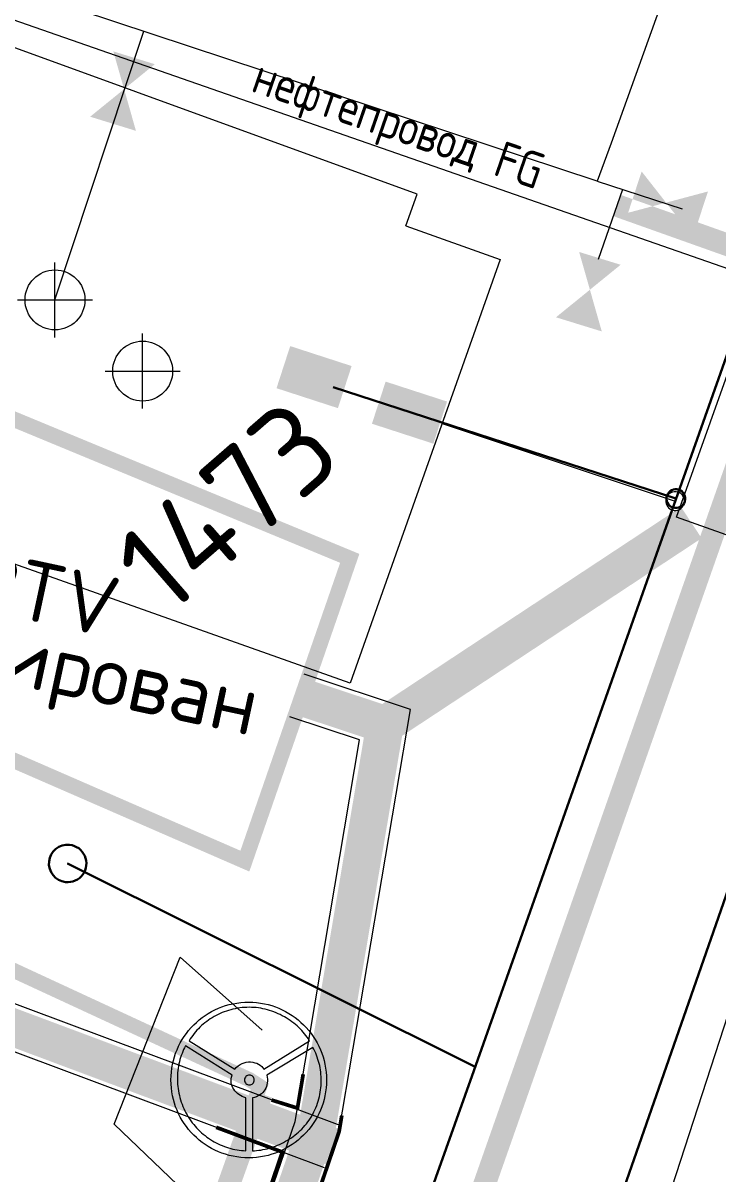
# Model space of a CAD drawing. Header units: millimetres. Extents: x 519 to 9564855, y -810 to 5021775.
# Drawn here: x 9531508.5 to 9531601.3, y 5000078.8 to 5000232.4 of the extents above; entities that cross this region are included whole.
import ezdxf

# ---------------------------------------------------------------- set-up
doc = ezdxf.new("R2010")
doc.units = ezdxf.units.MM
doc.header["$LTSCALE"] = 2
doc.header["$MEASUREMENT"] = 0
doc.header["$PDMODE"] = 2
doc.header["$PDSIZE"] = 5
doc.linetypes.add('1', pattern=[0])
doc.linetypes.add('DASHED', pattern=[0.75, 0.5, -0.25])
for name, color, linetype in [('COMPOUND', 3, 'Continuous'), ('Existing roads', 41, 'Continuous'), ('FIBERGLASS', 212, 'Continuous'), ('OilColl&Flowlines', 3, 'Continuous'), ('ROAD_GROUND', 9, 'Continuous'), ('Скважины на 2013 год.', 21, '1'), ('Скважины на 2014 год', 70, 'Continuous')]:
    doc.layers.add(name, color=color, linetype=linetype)
for name, color, linetype, lineweight in [('PPLINE_GAS', 4, 'GAS_LINE', 30), ('Скважины на 2022 год', 60, 'Continuous', 13), ('Электро', 1, 'Continuous', 30), ('Электроснаб', 1, 'Continuous', 18), ('Электроснабжене', 1, 'Continuous', 18)]:
    doc.layers.add(name, color=color, linetype=linetype, lineweight=lineweight)
doc.styles.add('92051501$0$STANDARD', font='simplex.shx')
doc.styles.add('Elect', font='isocpeur.ttf')
doc.styles.add('STANDARDR', font='romans.shx', dxfattribs={"width": 0.8, "height": 2})
doc.linetypes.add('GAS_LINE', pattern='A,0.5,-0.2,["G",92051501$0$STANDARD,S=0.1,R=0,X=-0.1,Y=-0.05],-0.05', length=0.75)

msp = doc.modelspace()

# ---------------------------------------------------------------- hatches: boundary and pattern name
at = {"layer": 'OilColl&Flowlines', "linetype": 'ByBlock', "lineweight": 0, "ltscale": 5}
h = msp.add_hatch(color=3, dxfattribs=at)
h.set_gradient(color1=(0, 255, 0), color2=(5, 255, 5), one_color=1, tint=0.51, name='INVCYLINDER')
h.paths.add_polyline_path([(9531526.12387, 5000226.85567), (9531517.49149, 5000219.84672), (9531523.60822, 5000217.95971), (9531520.58219, 5000228.56528)])
at = {"layer": 'Скважины на 2013 год.', "linetype": 'ByBlock', "lineweight": 0, "ltscale": 5}
h = msp.add_hatch(color=3, dxfattribs=at)
h.set_gradient(color1=(0, 255, 0), color2=(5, 255, 5), one_color=1, tint=0.51, name='INVCYLINDER')
h.paths.add_polyline_path([(9531591.09975, 5000212.54007), (9531597.95623, 5000203.78609), (9531599.95022, 5000209.86879), (9531589.29322, 5000207.02922)])
h = msp.add_hatch(color=3, dxfattribs=at)
h.set_gradient(color1=(0, 255, 0), color2=(5, 255, 5), one_color=1, tint=0.51, name='INVCYLINDER')
h.paths.add_polyline_path([(9531588.29756, 5000200.08895), (9531579.66517, 5000193.08001), (9531585.78191, 5000191.19299), (9531582.75588, 5000201.79856)])
at = {"layer": 'Электро'}
msp.add_hatch(color=256, dxfattribs=at).paths.add_polyline_path([(9531550.5635, 5000180.95406), (9531552.38956, 5000186.57644), (9531544.19292, 5000189.23857), (9531542.36686, 5000183.6162)])
at = {"layer": 'Электроснаб', "linetype": 'ByBlock', "lineweight": 0}
msp.add_hatch(color=1, dxfattribs=at).paths.add_polyline_path([(9531563.29893, 5000176.2153), (9531565.12498, 5000181.83767), (9531556.92834, 5000184.49981), (9531555.10229, 5000178.87743)])
at = {"layer": 'Электроснабжене', "linetype": 'ByBlock', "lineweight": 0}
msp.add_hatch(color=1, dxfattribs=at).paths.add_polyline_path([(9531563.29893, 5000176.2153), (9531565.12498, 5000181.83767), (9531556.92834, 5000184.49981), (9531555.10229, 5000178.87743)])

# ---------------------------------------------------------------- linework, layer by layer
at = {"linetype": 'ByBlock', "lineweight": 0, "ltscale": 5}
msp.add_lwpolyline([(9531595.73731, 5000166.39034), (9531607.09105, 5000198.22799), (9531663.78153, 5000178.58151), (9531652.27918, 5000146.31508), (9531595.73731, 5000166.39034)], dxfattribs=at)
at = {"layer": 'COMPOUND', "lineweight": 0, "const_width": 2}
msp.add_lwpolyline([(9531480.137, 5000190.755), (9531552.137, 5000160.955), (9531538.137, 5000120.555), (9531466.737, 5000151.655), (9531480.137, 5000190.755)], dxfattribs=at)
at = {"layer": 'COMPOUND', "lineweight": 0, "const_width": 2, "elevation": 0}
msp.add_lwpolyline([(9531480.14841, 5000190.66921), (9531552.14732, 5000160.86658), (9531538.14585, 5000120.46709), (9531466.74699, 5000151.56969), (9531480.14841, 5000190.66921)], dxfattribs=at)
at = {"layer": 'Existing roads', "lineweight": 0, "const_width": 5, "elevation": -24.67163}
msp.add_lwpolyline([(9531556.85002, 5000138.71599), (9531597.72795, 5000165.68356)], dxfattribs=at)
at = {"layer": 'FIBERGLASS', "lineweight": 0, "ltscale": 5}
msp.add_line((9531474.36772, 5000244.22417), (9533085.79736, 4999682.85721), dxfattribs=at)
at = {"layer": 'FIBERGLASS', "color": 5, "linetype": 'DASHED', "lineweight": 0, "ltscale": 20, "const_width": 3}
msp.add_lwpolyline([(9531612.88825, 5000199.07456), (9531587.80727, 5000207.99638)], dxfattribs=at)
at = {"layer": 'FIBERGLASS', "color": 5, "linetype": 'DASHED', "lineweight": 0, "ltscale": 40, "const_width": 3}
msp.add_lwpolyline([(9531612.88825, 5000199.07456), (9531532.101, 4999969.172), (9531462.756, 4999725.164), (9531795.43, 4999614.868)], dxfattribs=at)
at = {"layer": 'FIBERGLASS', "linetype": 'DASHED', "lineweight": 0, "ltscale": 0.07, "const_width": 3}
msp.add_lwpolyline([(9531540.34582, 5000089.45611), (9531403.32848, 4999707.55452), (9531323.07565, 4999487.02054), (9531270.637, 4999342.455), (9531204.137, 4999160.855), (9531080, 4998795), (9531073, 4998720), (9531007, 4998000), (9530962, 4997500), (9530917, 4997000), (9530872, 4996500), (9530827, 4996000), (9530808, 4995740)], dxfattribs=at)
at = {"layer": 'OilColl&Flowlines', "lineweight": 0, "const_width": 2}
msp.add_lwpolyline([(9530917.659, 5000622.28257), (9531209.737, 5000519.055), (9531255.937, 5000448.855), (9531312.537, 5000429.455), (9531245.337, 5000242.755), (9531451.82079, 5000131.60558), (9531538.737, 5000091.355), (9531540.137, 5000090.455), (9531403.337, 4999707.355)], dxfattribs=at)
at = {"layer": 'OilColl&Flowlines', "lineweight": 0}
for points in [[(9531538.66317, 5000101.69165), (9531538.66317, 5000101.69165), (9531539.1929, 5000101.68127), (9531539.71223, 5000101.63972), (9531540.23157, 5000101.56701), (9531540.74052, 5000101.48392), (9531541.23908, 5000101.35928), (9531541.72725, 5000101.22425), (9531542.21543, 5000101.05806), (9531542.68283, 5000100.8711), (9531543.13985, 5000100.66337), (9531543.58648, 5000100.43486), (9531544.02272, 5000100.18558), (9531544.44857, 5000099.91553), (9531544.85365, 5000099.6247), (9531545.24835, 5000099.3131), (9531545.62227, 5000098.99111), (9531545.98581, 5000098.64835), (9531546.32857, 5000098.28481), (9531546.66094, 5000097.91089), (9531546.97254, 5000097.5162), (9531547.26337, 5000097.11111), (9531547.53343, 5000096.68526), (9531547.78271, 5000096.24902), (9531548.01121, 5000095.80239), (9531548.22934, 5000095.34537), (9531548.4163, 5000094.86759), (9531548.58248, 5000094.3898), (9531548.71751, 5000093.89123), (9531548.83176, 5000093.39267), (9531548.92524, 5000092.88372), (9531548.99795, 5000092.36439), (9531549.0395, 5000091.83467), (9531549.04989, 5000091.30494), (9531549.04989, 5000091.30494), (9531549.0395, 5000090.76483), (9531548.99795, 5000090.23511), (9531548.92524, 5000089.71578), (9531548.83176, 5000089.20683), (9531548.71751, 5000088.70827), (9531548.58248, 5000088.2097), (9531548.4163, 5000087.72153), (9531548.22934, 5000087.25413), (9531548.01121, 5000086.79711), (9531547.78271, 5000086.35048), (9531547.53343, 5000085.91424), (9531547.26337, 5000085.48839), (9531546.97254, 5000085.0833), (9531546.66094, 5000084.68861), (9531546.32857, 5000084.31469), (9531545.98581, 5000083.95115), (9531545.62227, 5000083.60839), (9531545.24835, 5000083.2864), (9531544.85365, 5000082.9748), (9531544.44857, 5000082.68397), (9531544.02272, 5000082.41392), (9531543.58648, 5000082.16464), (9531543.13985, 5000081.93613), (9531542.68283, 5000081.7284), (9531542.21543, 5000081.54144), (9531541.72725, 5000081.38564), (9531541.23908, 5000081.24022), (9531540.74052, 5000081.12597), (9531540.23157, 5000081.03249), (9531539.71223, 5000080.97017), (9531539.1929, 5000080.92862), (9531538.66317, 5000080.91823), (9531538.66317, 5000080.91823), (9531538.12307, 5000080.92862), (9531537.59334, 5000080.97017), (9531537.07401, 5000081.03249), (9531536.56506, 5000081.12597), (9531536.05611, 5000081.24022), (9531535.56794, 5000081.38564), (9531535.07976, 5000081.54144), (9531534.61236, 5000081.7284), (9531534.14496, 5000081.93613), (9531533.69833, 5000082.16464), (9531533.26209, 5000082.41392), (9531532.84662, 5000082.68397), (9531532.44154, 5000082.9748), (9531532.04684, 5000083.2864), (9531531.67292, 5000083.60839), (9531531.30938, 5000083.95115), (9531530.96662, 5000084.31469), (9531530.63425, 5000084.68861), (9531530.33303, 5000085.0833), (9531530.04221, 5000085.48839), (9531529.77215, 5000085.91424), (9531529.52287, 5000086.35048), (9531529.29436, 5000086.79711), (9531529.08663, 5000087.25413), (9531528.89967, 5000087.72153), (9531528.74387, 5000088.2097), (9531528.59845, 5000088.70827), (9531528.4842, 5000089.20683), (9531528.39072, 5000089.71578), (9531528.3284, 5000090.23511), (9531528.28685, 5000090.76483), (9531528.27646, 5000091.30494), (9531528.27646, 5000091.30494), (9531528.28685, 5000091.83467), (9531528.3284, 5000092.36439), (9531528.39072, 5000092.88372), (9531528.4842, 5000093.39267), (9531528.59845, 5000093.89123), (9531528.74387, 5000094.3898), (9531528.89967, 5000094.86759), (9531529.08663, 5000095.34537), (9531529.29436, 5000095.80239), (9531529.52287, 5000096.24902), (9531529.77215, 5000096.68526), (9531530.04221, 5000097.11111), (9531530.33303, 5000097.5162), (9531530.63425, 5000097.91089), (9531530.96662, 5000098.28481), (9531531.30938, 5000098.64835), (9531531.67292, 5000098.99111), (9531532.04684, 5000099.3131), (9531532.44154, 5000099.6247), (9531532.84662, 5000099.91553), (9531533.26209, 5000100.18558), (9531533.69833, 5000100.43486), (9531534.14496, 5000100.66337), (9531534.61236, 5000100.8711), (9531535.07976, 5000101.05806), (9531535.56794, 5000101.22425), (9531536.05611, 5000101.35928), (9531536.56506, 5000101.48392), (9531537.07401, 5000101.56701), (9531537.59334, 5000101.63972), (9531538.12307, 5000101.68127), (9531538.66317, 5000101.69165)], [(9531536.79357, 5000092.72792), (9531536.79357, 5000092.72792), (9531537.0013, 5000092.9772), (9531537.2402, 5000093.19533), (9531537.49986, 5000093.3719), (9531537.75953, 5000093.50693), (9531538.03997, 5000093.60041), (9531538.3308, 5000093.67311), (9531538.62163, 5000093.70427), (9531538.91246, 5000093.70427), (9531539.1929, 5000093.67311), (9531539.47334, 5000093.61079), (9531539.73301, 5000093.5277), (9531539.9719, 5000093.41345), (9531540.20041, 5000093.27842), (9531540.38737, 5000093.11223), (9531540.55356, 5000092.93566), (9531540.68858, 5000092.72792), (9531546.7752, 5000096.53985), (9531546.7752, 5000096.53985), (9531546.62978, 5000096.77874), (9531546.46359, 5000097.00725), (9531546.29741, 5000097.23576), (9531546.12083, 5000097.46426), (9531545.93387, 5000097.68238), (9531545.74691, 5000097.9005), (9531545.53918, 5000098.10824), (9531545.33144, 5000098.31597), (9531545.11332, 5000098.51332), (9531544.8952, 5000098.71067), (9531544.65631, 5000098.89763), (9531544.41741, 5000099.0742), (9531544.17852, 5000099.25078), (9531543.92924, 5000099.41696), (9531543.66957, 5000099.58315), (9531543.4099, 5000099.72857), (9531543.13985, 5000099.87398), (9531542.86979, 5000100.01939), (9531542.58935, 5000100.14403), (9531542.30891, 5000100.26867), (9531542.02847, 5000100.38293), (9531541.73764, 5000100.4868), (9531541.44681, 5000100.58028), (9531541.15599, 5000100.66337), (9531540.85477, 5000100.74646), (9531540.55356, 5000100.80878), (9531540.25234, 5000100.8711), (9531539.94074, 5000100.92304), (9531539.63953, 5000100.9542), (9531539.32792, 5000100.98536), (9531539.01632, 5000100.99574), (9531538.70472, 5000101.00613), (9531538.70472, 5000101.00613), (9531538.39312, 5000100.99574), (9531538.08152, 5000100.98536), (9531537.76992, 5000100.9542), (9531537.45832, 5000100.92304), (9531537.1571, 5000100.8711), (9531536.85589, 5000100.81917), (9531536.55467, 5000100.75685), (9531536.26384, 5000100.68414), (9531535.96263, 5000100.59066), (9531535.68219, 5000100.49718), (9531535.39136, 5000100.4037), (9531535.11092, 5000100.28945), (9531534.84087, 5000100.16481), (9531534.57081, 5000100.04017), (9531534.30076, 5000099.90514), (9531534.04109, 5000099.75973), (9531533.78142, 5000099.61431), (9531533.53214, 5000099.44812), (9531533.28286, 5000099.28194), (9531533.04396, 5000099.11575), (9531532.81546, 5000098.92879), (9531532.58695, 5000098.74183), (9531532.36883, 5000098.55487), (9531532.15071, 5000098.34713), (9531531.94297, 5000098.1394), (9531531.74563, 5000097.93167), (9531531.55866, 5000097.71354), (9531531.3717, 5000097.48504), (9531531.19513, 5000097.25653), (9531531.01856, 5000097.02802), (9531530.86276, 5000096.78913), (9531530.70695, 5000096.53985), (9531536.79357, 5000092.72792)], [(9531538.25809, 5000088.916), (9531538.25809, 5000088.916), (9531538.0192, 5000088.99909), (9531537.79069, 5000089.09257), (9531537.56218, 5000089.21721), (9531537.35445, 5000089.35224), (9531537.1571, 5000089.50804), (9531536.98053, 5000089.67423), (9531536.81434, 5000089.86119), (9531536.67931, 5000090.05854), (9531536.55467, 5000090.26627), (9531536.45081, 5000090.48439), (9531536.3781, 5000090.7129), (9531536.32616, 5000090.9518), (9531536.30539, 5000091.20108), (9531536.31578, 5000091.45036), (9531536.35733, 5000091.69964), (9531536.43003, 5000091.95931), (9531530.22917, 5000095.85432), (9531530.22917, 5000095.85432), (9531530.09414, 5000095.60504), (9531529.9695, 5000095.35576), (9531529.85524, 5000095.09609), (9531529.75138, 5000094.83643), (9531529.64751, 5000094.56637), (9531529.55403, 5000094.28593), (9531529.47094, 5000094.01588), (9531529.39823, 5000093.72505), (9531529.33591, 5000093.44461), (9531529.28398, 5000093.15378), (9531529.23204, 5000092.86295), (9531529.20088, 5000092.57212), (9531529.16972, 5000092.27091), (9531529.14895, 5000091.96969), (9531529.13856, 5000091.66848), (9531529.13856, 5000091.36726), (9531529.14895, 5000091.06605), (9531529.16972, 5000090.76483), (9531529.19049, 5000090.45323), (9531529.23204, 5000090.15202), (9531529.27359, 5000089.8508), (9531529.33591, 5000089.54959), (9531529.39823, 5000089.24838), (9531529.47094, 5000088.94716), (9531529.55403, 5000088.64595), (9531529.64751, 5000088.35512), (9531529.75138, 5000088.06429), (9531529.86563, 5000087.77346), (9531529.99027, 5000087.48263), (9531530.1253, 5000087.20219), (9531530.27071, 5000086.92175), (9531530.42651, 5000086.64131), (9531530.42651, 5000086.64131), (9531530.58231, 5000086.37126), (9531530.75889, 5000086.11159), (9531530.92508, 5000085.85192), (9531531.11204, 5000085.60264), (9531531.30938, 5000085.36375), (9531531.50673, 5000085.12485), (9531531.70408, 5000084.89634), (9531531.9222, 5000084.67822), (9531532.12993, 5000084.47049), (9531532.35844, 5000084.26275), (9531532.58695, 5000084.06541), (9531532.82584, 5000083.87845), (9531533.06474, 5000083.69148), (9531533.30363, 5000083.5253), (9531533.55291, 5000083.35911), (9531533.81258, 5000083.20331), (9531534.06186, 5000083.04751), (9531534.33192, 5000082.91248), (9531534.59158, 5000082.77745), (9531534.86164, 5000082.65281), (9531535.13169, 5000082.53856), (9531535.41213, 5000082.43469), (9531535.68219, 5000082.33083), (9531535.96263, 5000082.24773), (9531536.25346, 5000082.16464), (9531536.5339, 5000082.09193), (9531536.81434, 5000082.02961), (9531537.10517, 5000081.97768), (9531537.396, 5000081.92574), (9531537.67644, 5000081.89458), (9531537.96727, 5000081.87381), (9531538.25809, 5000081.85304), (9531538.25809, 5000088.916)], [(9531541.05212, 5000091.95931), (9531541.05212, 5000091.95931), (9531541.11444, 5000091.68925), (9531541.1456, 5000091.4192), (9531541.1456, 5000091.15953), (9531541.12483, 5000090.91025), (9531541.08328, 5000090.66097), (9531541.02096, 5000090.42207), (9531540.92748, 5000090.20395), (9531540.82361, 5000089.99622), (9531540.68858, 5000089.79887), (9531540.5224, 5000089.61191), (9531540.34582, 5000089.45611), (9531540.14847, 5000089.30031), (9531539.93035, 5000089.17567), (9531539.69146, 5000089.0718), (9531539.43179, 5000088.97832), (9531539.15135, 5000088.916), (9531539.15135, 5000081.85304), (9531539.15135, 5000081.85304), (9531539.43179, 5000081.86342), (9531539.71223, 5000081.8842), (9531539.99267, 5000081.91536), (9531540.27311, 5000081.9569), (9531540.55356, 5000082.00884), (9531540.834, 5000082.06077), (9531541.11444, 5000082.13348), (9531541.39488, 5000082.20619), (9531541.67532, 5000082.28928), (9531541.95576, 5000082.38276), (9531542.2362, 5000082.48663), (9531542.50626, 5000082.59049), (9531542.77631, 5000082.71513), (9531543.04637, 5000082.83977), (9531543.31642, 5000082.9748), (9531543.57609, 5000083.12022), (9531543.83576, 5000083.26563), (9531544.09542, 5000083.43182), (9531544.34471, 5000083.598), (9531544.59399, 5000083.77458), (9531544.83288, 5000083.95115), (9531545.07178, 5000084.1485), (9531545.30028, 5000084.34585), (9531545.52879, 5000084.55358), (9531545.74691, 5000084.76132), (9531545.95465, 5000084.98982), (9531546.16238, 5000085.21833), (9531546.35973, 5000085.45723), (9531546.54669, 5000085.69612), (9531546.73365, 5000085.9454), (9531546.89984, 5000086.20507), (9531547.06602, 5000086.47512), (9531547.06602, 5000086.47512), (9531547.22182, 5000086.75556), (9531547.36724, 5000087.03601), (9531547.50227, 5000087.32683), (9531547.62691, 5000087.60727), (9531547.73077, 5000087.8981), (9531547.83464, 5000088.19932), (9531547.92812, 5000088.49015), (9531548.01121, 5000088.78097), (9531548.08392, 5000089.08219), (9531548.15663, 5000089.3834), (9531548.20856, 5000089.67423), (9531548.25011, 5000089.97544), (9531548.28127, 5000090.27666), (9531548.31243, 5000090.57787), (9531548.32282, 5000090.8687), (9531548.3332, 5000091.16992), (9531548.3332, 5000091.47113), (9531548.31243, 5000091.76196), (9531548.29166, 5000092.05279), (9531548.2605, 5000092.354), (9531548.22934, 5000092.64483), (9531548.1774, 5000092.92527), (9531548.12547, 5000093.2161), (9531548.05276, 5000093.49654), (9531547.98005, 5000093.77698), (9531547.89696, 5000094.05742), (9531547.80348, 5000094.33786), (9531547.71, 5000094.60792), (9531547.59575, 5000094.86759), (9531547.48149, 5000095.13764), (9531547.35685, 5000095.39731), (9531547.22182, 5000095.64659), (9531541.05212, 5000091.95931)], [(9531538.74627, 5000091.95931), (9531538.74627, 5000091.95931), (9531538.61124, 5000091.94892), (9531538.4866, 5000091.90737), (9531538.38273, 5000091.84505), (9531538.27887, 5000091.77235), (9531538.20616, 5000091.66848), (9531538.14384, 5000091.56461), (9531538.10229, 5000091.43997), (9531538.09191, 5000091.30494), (9531538.09191, 5000091.30494), (9531538.10229, 5000091.16992), (9531538.14384, 5000091.05566), (9531538.20616, 5000090.94141), (9531538.27887, 5000090.84793), (9531538.38273, 5000090.76483), (9531538.4866, 5000090.7129), (9531538.61124, 5000090.67135), (9531538.74627, 5000090.66097), (9531538.74627, 5000090.66097), (9531538.8813, 5000090.67135), (9531538.99555, 5000090.7129), (9531539.1098, 5000090.76483), (9531539.20328, 5000090.84793), (9531539.28638, 5000090.94141), (9531539.33831, 5000091.05566), (9531539.37986, 5000091.16992), (9531539.39024, 5000091.30494), (9531539.39024, 5000091.30494), (9531539.37986, 5000091.43997), (9531539.33831, 5000091.56461), (9531539.28638, 5000091.66848), (9531539.20328, 5000091.77235), (9531539.1098, 5000091.84505), (9531538.99555, 5000091.90737), (9531538.8813, 5000091.94892), (9531538.74627, 5000091.95931)]]:
    msp.add_lwpolyline(points, dxfattribs=at)
at = {"layer": 'PPLINE_GAS', "linetype": 'GAS_LINE', "lineweight": 0, "ltscale": 20}
for p, q in [((9531520.67699, 5000085.38595, -0.00001), (9531529.52703, 5000107.69432, -0.00001)), ((9531529.52703, 5000107.69432, -0.00001), (9531540.45993, 5000097.963, -0.00001)), ((9531531.98805, 5000074.63801, -0.00006), (9531520.67699, 5000085.38595, -0.00001))]:
    msp.add_line(p, q, dxfattribs=at)
at = {"layer": 'ROAD_GROUND', "lineweight": 0}
for points, const_width in [([(9531549.80306, 5000082.40085), (9531413.47453, 5000133.3606), (9531389.9067, 5000180.9977), (9531296.84352, 5000227.14957)], 5), ([(9531545.92657, 5000092.06617), (9531545.16331, 5000087.54822), (9531541.71302, 5000088.62765)], 0.5), ([(9531551.08304, 5000086.56978), (9531550.71619, 5000084.39832), (9531548.22636, 5000077.09678)], 0.5), ([(9531534.31896, 5000084.98608), (9531543.14004, 5000081.68875), (9531540.20908, 5000073.07223)], 0.5)]:
    msp.add_lwpolyline(points, dxfattribs=dict(at, const_width=const_width))
for points in [[(9531550.85348, 5000085.21094), (9531415.637, 5000135.755), (9531392.137, 5000183.255), (9531340.037, 5000208.255)], [(9531548.75265, 5000079.59076), (9531411.31206, 5000130.96619), (9531387.6764, 5000178.7404), (9531337.44129, 5000202.84554)], [(9531473.037, 4999858.755), (9531550.69253, 5000084.25827), (9531560.237, 5000140.755), (9531546.037, 5000145.455)], [(9531467.36395, 4999860.7086), (9531544.85865, 5000085.74482), (9531553.46304, 5000136.67697), (9531544.15167, 5000139.7589)]]:
    msp.add_lwpolyline(points, dxfattribs=at)
at = {"layer": 'ROAD_GROUND', "color": 8, "lineweight": 0, "const_width": 5}
msp.add_lwpolyline([(9531470.20048, 4999859.7318), (9531547.77559, 5000085.00154), (9531556.85002, 5000138.71599), (9531545.09433, 5000142.60695)], dxfattribs=at)
at = {"layer": 'Скважины на 2013 год.', "color": 3, "linetype": 'ByBlock', "lineweight": 0, "ltscale": 5}
for p, q in [((9531730.79362, 5000617.77991), (9531587.03813, 5000216.31531)), ((9531585.16565, 5000211.26192), (9531447.62493, 5000256.7075)), ((9531512.8, 5000195.4), (9531524.648, 5000231.25789)), ((9531587.03813, 5000216.31531), (9531585.16565, 5000211.26192)), ((9531585.16565, 5000211.26192), (9531596.52971, 5000207.53781)), ((9531588.55618, 5000210.15081), (9531585.30225, 5000200.79))]:
    msp.add_line(p, q, dxfattribs=at)
at = {"layer": 'Скважины на 2013 год.', "color": 0, "linetype": 'ByBlock', "lineweight": 0}
msp.add_lwpolyline([(9531559.61568, 5000205.28286), (9531561.15147, 5000209.49954), (9531485.98203, 5000236.87754), (9531465.44853, 5000180.50046), (9531478.4716, 5000175.75723)], dxfattribs=at)
msp.add_circle((9531512.8, 5000195.4), 4, dxfattribs=at)
msp.add_point((9531512.8, 5000195.4), dxfattribs=at)
at = {"layer": 'Скважины на 2014 год', "color": 0, "linetype": 'ByBlock', "lineweight": 0}
msp.add_lwpolyline([(9531559.61568, 5000205.28286), (9531572.22771, 5000200.81293), (9531552.18423, 5000144.25978), (9531476.78003, 5000170.98441)], dxfattribs=at)
msp.add_circle((9531524.5, 5000185.9), 4, dxfattribs=at)
msp.add_point((9531524.5, 5000185.9), dxfattribs=at)
at = {"layer": 'Скважины на 2022 год', "color": 0, "lineweight": 0}
msp.add_lwpolyline([(9531658.94971, 5000083.78738), (9531603.22825, 5000101.89238), (9531584.68723, 5000044.82898), (9531634.06675, 5000028.7846)], dxfattribs=at)
at = {"layer": 'Электро'}
for p, q in [((9531649.42445, 5000320.93459, 0), (9531568.68757, 5000092.52298, 0)), ((9531549.90993, 5000183.75355, 0), (9531595.67855, 5000168.88242, 0)), ((9531568.57761, 5000019.1565, -0.00006), (9531625.27303, 5000181.63119, -0.00006)), ((9531568.87672, 5000093.05809, 0), (9531514.48791, 5000120.19464, 0)), ((9531568.68757, 5000092.52298, 0), (9531450.30157, 4999760.79298, 0))]:
    msp.add_line(p, q, dxfattribs=at)
for centre, radius, start, end in [((9531595.67855, 5000168.88242, 0), 1.25, 71.9999999, 251.9999999), ((9531595.67855, 5000168.88242, 0), 1.25, 251.9999999, 71.9999999), ((9531514.48791, 5000120.19464, 0), 2.5, 83.9308551, 263.9308551), ((9531514.48791, 5000120.19464, 0), 2.5, 263.9308551, 83.9308551)]:
    msp.add_arc(centre, radius, start, end, dxfattribs=at)
at = {"layer": 'Электроснаб', "color": 1, "linetype": 'ByBlock', "lineweight": 0}
for p, q in [((9531649.42445, 5000320.93459, 0), (9531568.68757, 5000092.52298, 0)), ((9531568.87672, 5000093.05809, 0), (9531514.48791, 5000120.19464, 0)), ((9531568.68757, 5000092.52298, 0), (9531450.30157, 4999760.79298, 0))]:
    msp.add_line(p, q, dxfattribs=at)
for centre, radius, start, end in [((9531595.56408, 5000168.55895, -0.00004), 1.25, 72, 251.9999999), ((9531514.48791, 5000120.19464, 0), 2.5, 83.9308551, 263.9308551), ((9531514.48791, 5000120.19464, 0), 2.5, 263.9308551, 83.9308551)]:
    msp.add_arc(centre, radius, start, end, dxfattribs=at)
at = {"layer": 'Электроснабжене', "color": 1, "linetype": 'ByBlock', "lineweight": 0}
for p, q in [((9531649.42445, 5000320.93459, 0), (9531568.68757, 5000092.52298, 0)), ((9531564.4647, 5000178.90943, -0.00001), (9531595.56408, 5000168.55895, -0.00004)), ((9531568.57761, 5000019.1565, -0.00006), (9531618.09483, 5000161.06028, -0.00006)), ((9531568.87672, 5000093.05809, 0), (9531514.48791, 5000120.19464, 0)), ((9531568.68757, 5000092.52298, 0), (9531450.30157, 4999760.79298, 0))]:
    msp.add_line(p, q, dxfattribs=at)
for centre, radius, start, end in [((9531595.56408, 5000168.55895, -0.00004), 1.25, 251.9999999, 71.9999999), ((9531514.48791, 5000120.19464, 0), 2.5, 83.9308551, 263.9308551), ((9531514.48791, 5000120.19464, 0), 2.5, 263.9308551, 83.9308551)]:
    msp.add_arc(centre, radius, start, end, dxfattribs=at)

# ---------------------------------------------------------------- texts
at = {"layer": 'COMPOUND', "lineweight": 0, "style": 'Elect'}
for s, p in [('GZU-5PTV', (9531469.99722, 5000161.05247, 0)), ('демонтирован', (9531469.74677, 5000152.04578, 0))]:
    msp.add_text(s, height=8, rotation=347.908495, dxfattribs=at).set_placement(p)
at = {"layer": 'Скважины на 2013 год.', "color": 6, "linetype": 'ByBlock', "lineweight": 0, "ltscale": 5, "insert": (9531540.34784, 5000227.8499), "char_height": 8, "attachment_point": 1, "rotation": 340.9299452, "style": 'STANDARDR'}
msp.add_mtext('{\\H0.6x;нефтепровод FG}', dxfattribs=at)
at = {"layer": 'Скважины на 2014 год', "color": 0, "linetype": 'ByBlock', "lineweight": 0, "style": 'Elect'}
msp.add_text('1473', height=12, rotation=41, dxfattribs=at).set_placement((9531527.69522, 5000152.87238))

doc.saveas('drawing.dxf')
